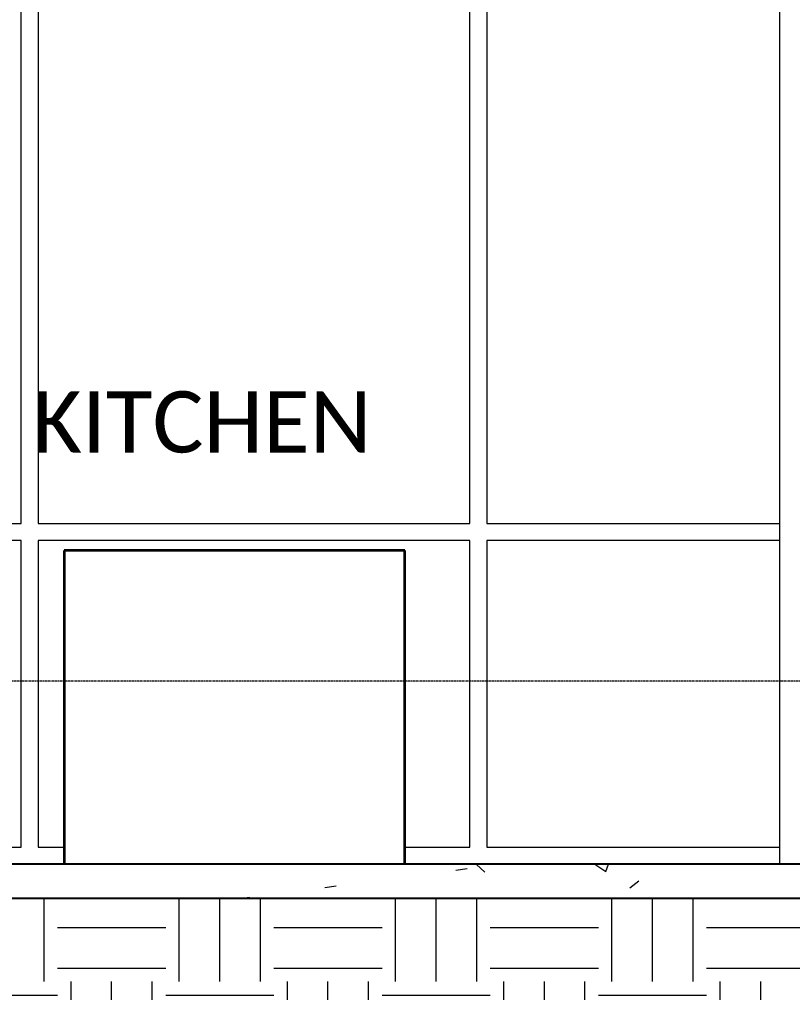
# Model space of a CAD drawing. Header units: millimetres. Extents: x 21429 to 43897, y 26965 to 37621.
# Drawn here: x 36380 to 38649, y 28513 to 31369 of the extents above; entities that cross this region are included whole.
import ezdxf

# ---------------------------------------------------------------- set-up
doc = ezdxf.new("R2010")
doc.units = ezdxf.units.MM
doc.linetypes.add('Centre', pattern=[30, 12, -6, 6, -6])
doc.linetypes.add('Dash - Tight', pattern=[4.5, 3, -1.5])
for name, color, linetype, lineweight in [('A-AREA-IDEN', 2, 'Continuous', 9), ('A-DETL', 90, 'Continuous', 9), ('A-DETL-GENF', 92, 'Continuous', 9), ('A-DETL-MEDM', 33, 'Continuous', 25), ('A-FLOR', 192, 'Continuous', 9), ('A-FLOR-LEVL', 51, 'Continuous', 9), ('A-GLAZ', 151, 'Continuous', 9), ('A-WALL', 113, 'Continuous', 9)]:
    doc.layers.add(name, color=color, linetype=linetype, lineweight=lineweight)
doc.styles.add('Calibri_1', font='calibri.ttf', dxfattribs={"height": 180})
pattern_1 = [(0, (33633.57, 18106.88), (317.5, 317.5), [317.5, -317.5]), (0, (33633.57, 18225.95), (317.5, 317.5), [317.5, -317.5]), (0, (33633.57, 18345), (317.5, 317.5), [317.5, -317.5]), (90, (33673.26, 18384.7), (-317.5, 317.5), [317.5, -317.5]), (90, (33792.32, 18384.7), (-317.5, 317.5), [317.5, -317.5]), (90, (33911.38, 18384.7), (-317.5, 317.5), [317.5, -317.5])]

# ---------------------------------------------------------------- blocks, each defined once
blk = doc.blocks.new('custom - equal Panel M_6 PANEL HORIZONTAL_ - AFA3042T SP-2001726-SECTION E-E')
at = {"layer": 'A-GLAZ'}
for p, q in [((36384.5, 29890), (36384.5, 31840)), ((36434.5, 31840), (36434.5, 29890)), ((37701.4, 29890), (37701.4, 31840)), ((37751.4, 31840), (37751.4, 29890)), ((35117.9, 29890), (36384.5, 29890)), ((36434.5, 29890), (37701.4, 29890)), ((37751.4, 29890), (38610.4, 29890)), ((36384.5, 29840), (35117.9, 29840)), ((36384.5, 28940), (36384.5, 29840)), ((36434.5, 29840), (36434.5, 28940)), ((37701.4, 29840), (36434.5, 29840)), ((37701.4, 28940), (37701.4, 29840)), ((38610.4, 29840), (37751.4, 29840)), ((37751.4, 29840), (37751.4, 28940)), ((35117.9, 28940), (36384.5, 28940)), ((36434.5, 28940), (36510.4, 28940)), ((37510.4, 28940), (37701.4, 28940)), ((37751.4, 28940), (38610.4, 28940))]:
    blk.add_line(p, q, dxfattribs=at)

msp = doc.modelspace()

# ---------------------------------------------------------------- hatches: boundary and pattern name
at = {"layer": 'A-DETL-GENF'}
h = msp.add_hatch(dxfattribs=at)
h.set_pattern_fill('FP_6', color=55, style=0, pattern_type=2)
h.set_pattern_definition(pattern_1)
h.paths.add_polyline_path([(36105.4, 27570.9), (41545.4, 27760.9), (41652.7, 27768.4), (41652.7, 29442), (41105.6, 29442), (41105.6, 27770), (40655.6, 27770), (40655.6, 28590), (28895.4, 28589), (28895.4, 28540), (27885.4, 28540), (27885.4, 28371.8), (27535.2, 28298.5), (27302.4, 29411.8), (27302.4, 29412.5), (26121.4, 29801.2), (26121.4, 28081.9), (31873.5, 28081.9), (33674.3, 27570.9), (35828.5, 27570.9)])
h = msp.add_hatch(dxfattribs=at)
h.set_pattern_fill('FP_5', style=0, pattern_type=2)
h.set_pattern_definition([(50, (33633.6, 18106.9), (728.737, -63.756), [76.2, -838.2]), (355, (33633.6, 18106.9), (-140.97, 764.228), [60.96, -670.56]), (100.451, (33694.3, 18101.6), (587.77, 700.467), [64.76, -712.36]), (46.184, (33633.6, 18310.1), (1084.316, -168.17), [114.3, -1257.3]), (96.636, (33723.9, 18296.1), (949.61, 989.71), [97.14, -1068.54]), (351.184, (33633.6, 18310.1), (949.62, 989.7), [91.44, -1005.84]), (21, (33735.2, 18259.3), (606.458, -409.06), [76.2, -838.2]), (326, (33735.2, 18259.3), (247.21, 736.753), [60.96, -670.56]), (71.451, (33785.7, 18225.2), (853.67, 327.685), [64.76, -712.36]), (37.5, (33633.57, 18106.88), (12.3547, 338.22), [33.528, -628.904, 33.528, -647.192, -673.1]), (37.5, (33633.57, 18106.88), (12.3547, 338.22), [-1343.152, 33.528, -639.572]), (7.5, (33633.57, 18106.9), (267.279, 400.722), [33.528, -354.584, 33.528, -613.664, -256.54]), (7.5, (33633.57, 18106.9), (267.279, 400.722), [-1035.304, 33.528, -223.012]), (327.5, (33407, 18106.88), (542.3633, -22.9153), [33.528, -220.472, 33.528, -1810.512]), (327.5, (33407, 18106.88), (542.3633, -22.9153), [-287.528, -758.952, 33.528, -1018.032]), (317.5, (33305.4, 18106.9), (592.517, 101.707), [33.528, -296.672, 33.528, -492.76, -746.76]), (317.5, (33305.4, 18106.9), (592.517, 101.707), [-856.488, 33.528, -713.232])])
h.paths.add_polyline_path([(27926.7, 28540), (28895.4, 28540), (28895.4, 28689), (28995.4, 28789), (34430.4, 28789), (34490.4, 28729), (34790.4, 28729), (34850.4, 28789), (39030.4, 28789), (39130.4, 28689), (39130.4, 28590), (39580.4, 28590), (39580.4, 28804), (39420.4, 28804), (39420.4, 28890), (28135.4, 28890), (28135.4, 28730), (27885.4, 28730), (27885.4, 28540)])
h = msp.add_hatch(dxfattribs=at)
h.set_pattern_fill('FP_6', color=55, style=0, pattern_type=2)
h.set_pattern_definition(pattern_1)
h.paths.add_polyline_path([(28895.4, 28589), (39130.4, 28589), (39130.4, 28689), (39030.4, 28789), (34850.4, 28789), (34790.4, 28729), (34490.4, 28729), (34430.4, 28789), (28995.4, 28789), (28895.4, 28689), (28895.4, 28629.7)])

# ---------------------------------------------------------------- linework, layer by layer
at = {"layer": 'A-DETL', "linetype": 'Dash - Tight'}
msp.add_line((35854.2, 29427.4), (41134.2, 29427.4), dxfattribs=at)
at = {"layer": 'A-DETL-MEDM'}
for p, q in [((39420.4, 28890), (28135.4, 28890)), ((39030.4, 28789), (34850.4, 28789))]:
    msp.add_line(p, q, dxfattribs=at)
at = {"layer": 'A-FLOR', "lineweight": 35}
for p, q in [((37510.4, 29810), (36510.4, 29810)), ((36510.4, 29810), (36510.4, 28890)), ((37510.4, 28890), (37510.4, 29810))]:
    msp.add_line(p, q, dxfattribs=at)
at = {"layer": 'A-FLOR-LEVL', "linetype": 'Centre'}
msp.add_line((21428.8, 28890), (43897.3, 28890), dxfattribs=at)
at = {"layer": 'A-WALL'}
msp.add_line((38610.4, 31890), (38610.4, 28890), dxfattribs=at)

# ---------------------------------------------------------------- block references
at = {"layer": 'A-GLAZ'}
msp.add_blockref('custom - equal Panel M_6 PANEL HORIZONTAL_ - AFA3042T SP-2001726-SECTION E-E', (0, 0), dxfattribs=at)

# ---------------------------------------------------------------- texts
at = {"layer": 'A-AREA-IDEN', "insert": (36417.1, 30277.8), "char_height": 180, "width": 1226.582, "attachment_point": 1, "style": 'Calibri_1'}
msp.add_mtext('KITCHEN', dxfattribs=at)

doc.saveas('drawing.dxf')
